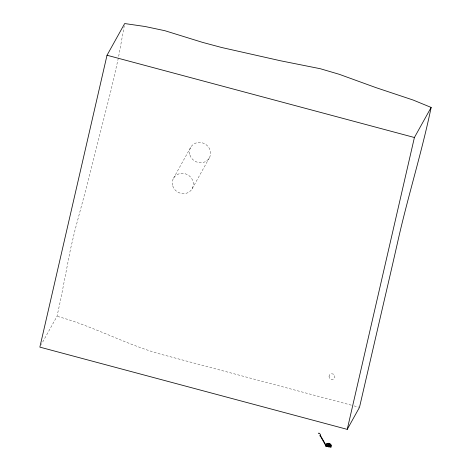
<?xml version="1.0" encoding="UTF-8"?>
<svg xmlns="http://www.w3.org/2000/svg" width="471" height="471" viewBox="0 0 471 471"><rect width="100%" height="100%" fill="white"/><g stroke="black" fill="none" stroke-linecap="round" stroke-linejoin="round"><path stroke-width="0.35" stroke-dasharray="2.35 1.77" d="M124.291 25.699L118.48 57.421M118.327 58.139L110.785 91.303L85.804 189.678L74.824 230.808L70.444 249.383L60.859 298.696L57.02 316.294L41.289 344.554M173.452 178.315L190.655 147.411M192.18 188.694L209.383 157.791M351.26 405.154L167.382 355.952C129.237 346.591 94.906 326.432 57.02 316.294M354.004 405.884L358.808 407.174M329.046 376.135C328.228 379.879 334.428 380.909 334.887 377.13C335.711 373.391 329.506 372.361 329.046 376.135M189.972 155.106A10.709 9.985 29.1 0 0 207.811 159.875A10.709 9.985 29.1 0 0 202.265 142.825A10.709 9.985 29.1 0 0 189.972 155.106M172.775 186.01A10.709 9.985 29.1 0 0 190.608 190.779A10.709 9.985 29.1 0 0 185.068 173.728A10.709 9.985 29.1 0 0 172.775 186.01"/><path stroke-width="0.71" d="M327.769 445.572L327.386 445.749M328.234 445.566L328.169 445.902L328.699 445.489M328.199 446.167L328.216 445.813M329.541 445.537L329.276 445.136M325.779 445.713L320.092 435.516L320.498 435.587L319.992 435.916L320.451 435.604L325.879 444.924M328.923 445.925L329.2 445.813M328.999 445.637C329.777 446.19 328.152 446.043 329.046 446.514M327.233 446.008L327.557 445.86M325.785 445.743L326.226 445.831L325.82 446.131C325.214 441.25 333.439 443.482 330.736 447.45L330.936 447.091M329.176 445.03L329.235 445.348M327.922 446.596L328.128 445.99M328.411 445.537L328.316 445.195L328.64 445.407M329.158 445.06L329.541 445.13L329.17 444.889M431.142 107.429C421.716 152.969 407.586 197.361 397.512 242.748A918.591 86.534 -75 0 1 384.919 297.472L359.491 407.356L347.239 429.369L39.858 347.127L107.023 55.254L124.674 23.55L145.097 26.511L164.838 30.697L202.489 42.366L221.694 47.512L280.528 60.777L320.256 68.713L339.226 74.294L375.946 87.624L413.173 100.052L431.142 107.429L414.403 137.503L347.239 429.369M329.912 443.653L328.723 444.559L327.946 444.536L327.339 443.382M329.618 443.87L328.34 443.547M327.498 445.283L327.851 445.378L327.575 445.189M327.716 445.001L327.551 445.295M328.116 446.178L328.21 446.449M328.163 446.761L328.181 446.461M328.623 445.436L328.652 445.56M328.599 445.878L328.281 445.56M329.099 445.195L328.864 446.202M329.035 446.543L329.076 446.249M329.288 445.366L329.517 445.643M329.523 445.16L329.288 445.107M328.193 443.193L328.74 444.559L329.082 443.288M327.669 446.131L327.239 445.996M329.3 445.378L329.5 445.672M326.02 445.772L325.82 446.131L325.844 445.537M331.042 445.007L329.941 445.807L329.935 446.561L331.225 445.854M330.589 444.247L329.417 444.93L328.74 444.559M107.023 55.254L414.403 137.503M326.138 446.231L327.062 446.479M326.609 446.502L327.145 446.643M328.805 447.091L329.341 447.232M320.033 435.893L320.451 435.604M319.05 433.102C316.977 433.202 321.693 433.732 320.321 435.286M328.422 445.383L328.623 445.79M326.079 444.477L326.78 445.713L327.098 445.048L326.609 443.823"/></g></svg>
